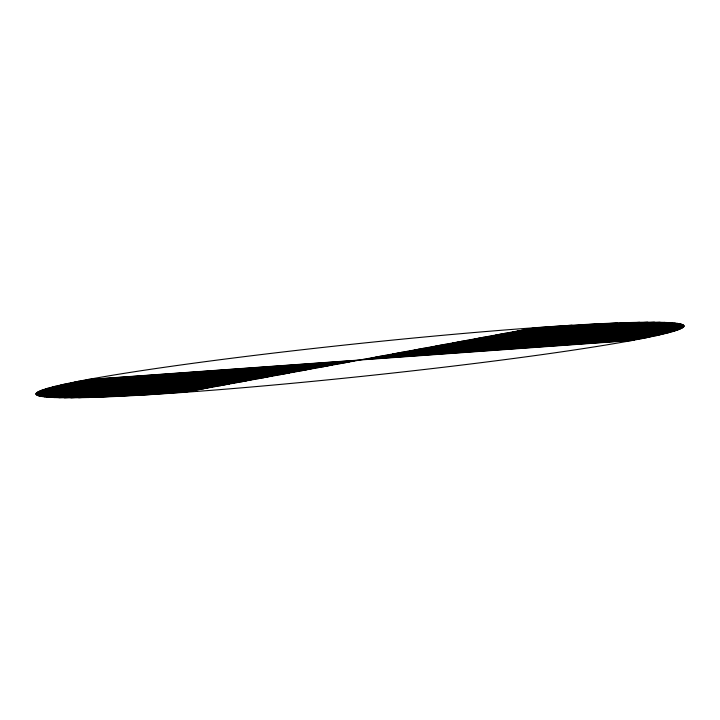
<?xml version="1.0" encoding="UTF-8"?>
<svg xmlns="http://www.w3.org/2000/svg" width="720" height="720" viewBox="0 0 720 720"><rect width="100%" height="100%" fill="white"/><g stroke="black" fill="none" stroke-linecap="round" stroke-linejoin="round"><path stroke-width="1.08" d="M184.032 392.355L535.968 327.636M534.258 327.951L572.04 325.233M529.974 328.734L600.39 323.685M525.681 329.526L617.346 322.947M521.388 330.318L629.82 322.533M517.095 331.11L639.675 322.308M512.802 331.893L647.73 322.218M508.509 332.685L654.444 322.218M504.216 333.477L660.105 322.29M499.923 334.26L664.893 322.425M495.63 335.052L668.961 322.614M491.337 335.844L672.399 322.848M487.044 336.636L675.279 323.127M482.751 337.419L677.682 323.433M478.458 338.211L679.635 323.775M474.165 339.003L681.192 324.144M469.872 339.786L682.38 324.54M465.579 340.578L683.226 324.963M461.286 341.37L683.748 325.404M456.993 342.162L683.982 325.872M452.7 342.945L683.937 326.358M448.407 343.737L683.631 326.862M444.114 344.529L683.073 327.384M439.821 345.312L682.272 327.924M435.528 346.104L681.246 328.473M431.235 346.896L680.004 329.049M426.942 347.688L678.537 329.634M422.649 348.471L676.881 330.237M418.356 349.263L675.018 330.849M414.072 350.055L672.957 331.479M409.779 350.847L670.716 332.118M405.486 351.63L668.286 332.775M401.193 352.422L665.685 333.441M396.9 353.214L662.904 334.125M392.607 353.997L659.943 334.818M388.314 354.789L656.82 335.529M384.021 355.581L653.526 336.24M379.728 356.373L650.061 336.969M375.435 357.156L646.434 337.716M371.142 357.948L642.645 338.472M366.849 358.74L638.694 339.237M362.556 359.523L634.581 340.011M87.948 379.512L632.052 340.479M86.22 379.836L358.263 360.315M82.08 380.61L353.97 361.107M78.093 381.384L349.677 361.899M74.277 382.14L345.384 362.682M70.614 382.878L341.091 363.474M67.122 383.616L336.798 364.266M63.792 384.336L332.505 365.049M60.633 385.038L328.212 365.841M57.645 385.74L323.919 366.633M54.837 386.424L319.626 367.425M52.191 387.09L315.333 368.208M49.734 387.747L311.04 369M47.457 388.395L306.747 369.792M45.36 389.025L302.454 370.575M43.461 389.646L298.17 371.367M41.76 390.249L293.877 372.159M40.266 390.834L289.584 372.951M38.97 391.41L285.291 373.734M37.908 391.968L280.998 374.526M37.062 392.508L276.705 375.318M36.459 393.039L272.412 376.11M36.099 393.543L268.119 376.893M36 394.029L263.826 377.685M36.18 394.497L259.533 378.477M36.657 394.947L255.24 379.26M37.44 395.37L250.947 380.052M38.556 395.775L246.654 380.844M40.041 396.144L242.361 381.636M41.913 396.495L238.068 382.419M44.226 396.81L233.775 383.211M47.016 397.089L229.482 384.003M50.337 397.332L225.189 384.786M54.279 397.53L220.896 385.578M58.923 397.683L216.603 386.37M64.404 397.773L212.31 387.162M70.893 397.782L208.017 387.945M78.669 397.71L203.724 388.737M88.128 397.512L199.431 389.529M100.008 397.143L195.138 390.312M115.866 396.486L190.845 391.104M140.652 395.19L186.552 391.896M197.181 391.392A325.782 16.479 -6 0 0 684 326.079A325.782 16.479 -6 0 0 198.819 362.52A325.782 16.479 -6 0 0 197.181 391.392"/></g></svg>
